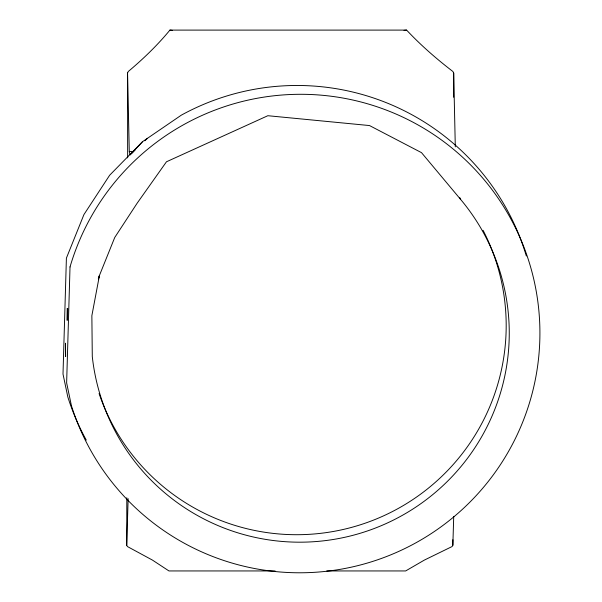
<?xml version="1.0" encoding="UTF-8"?>
<svg xmlns="http://www.w3.org/2000/svg" width="602" height="602" viewBox="0 0 602 602"><rect width="100%" height="100%" fill="white"/><g stroke="black" fill="none" stroke-linecap="round" stroke-linejoin="round"><path stroke-width="0.9" d="M275.099 570.944L168.959 570.944L152.426 560.086L127.436 546.556L126.721 545.307L126.811 497.741M455.3 146.85L453.682 73.008L452.9 71.503C436.48 58.883 420.768 45.24 406.613 30.1L169.915 30.1C157.461 45.24 143.268 58.898 128.271 71.503L127.556 73.008L127.654 157.89M326.758 570.944L405.658 570.944L424.365 560.086L452.064 546.556L452.847 545.307L452.854 539.716M453.637 97.253L453.682 73.008M126.721 545.307L128.136 498.659M452.847 545.307L453.72 516.388M98.51 279.035L99.443 275.46L114.741 237.474L137.158 203.19L166.468 161.78L267.845 115.712L369.515 125.562L421.505 152.652L460.417 199.172A209.195 208.563 -22.3 0 1 382.165 525.298A209.195 208.563 -22.3 0 1 92.287 356.572L91.865 315.674L99.443 275.46L98.322 278.907M132.079 152.938L142.531 141.681L181.337 115.148A239.859 239.137 -22.3 0 1 526.336 256M86.267 440.107A239.859 239.137 -22.3 0 1 67.83 397.011L63.007 374.068L66.401 258.123L83.934 214.575L109.639 175.257L142.531 141.681M130.235 154.925L135.427 149.627M144.811 140.808L147.498 138.294M403.995 30.378L406.613 30.1M127.556 73.008L129.28 151.523L133.042 151.523M169.915 30.1L172.465 30.409M459.74 197.516L460.417 199.172M129.28 151.523L130.07 154.669M496.552 263.014A209.195 208.563 -22.3 0 1 362.058 524.244A209.195 208.563 -22.3 0 1 99.067 393.512M483.09 230.333A209.195 208.563 -22.3 0 1 496.266 262.133M65.513 343.283L65.61 356.504L65.513 343.283M67.236 308.54L66.98 320.181L67.499 320.249L67.748 308.6L67.236 308.54M70.02 266.942L66.634 382.887L71.45 405.831A239.859 239.137 -22.3 0 0 441.815 526.253A239.859 239.137 -22.3 0 0 437.797 137.354A239.859 239.137 -22.3 0 0 70.02 266.942"/></g></svg>
